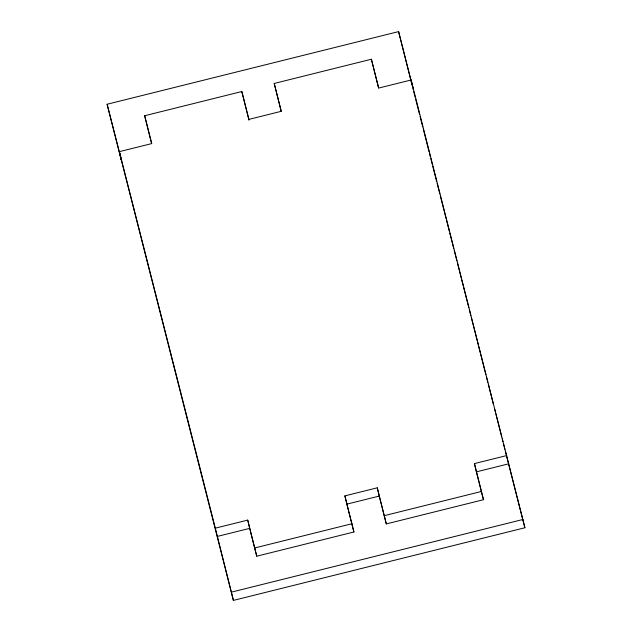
<?xml version="1.0" encoding="UTF-8"?>
<svg xmlns="http://www.w3.org/2000/svg" width="632" height="632" viewBox="0 0 632 632"><rect width="100%" height="100%" fill="white"/><g stroke="black" fill="none" stroke-linecap="round" stroke-linejoin="round"><path stroke-width="0.95" d="M281.114 111.216L274.217 83.456L371.379 59.234L378.726 88.061L411.116 79.987L524.892 527.752L233.398 600.4L107.108 104.248L398.602 31.6L412.807 87.319M151.561 143.504L144.665 115.743L241.827 91.529L248.929 119.369L281.311 111.295L274.217 83.456M107.108 104.248L121.305 159.928L119.377 151.656L151.759 143.583L144.665 115.743M233.398 600.4L215.346 528.162L247.736 520.096L256.758 556.207L353.92 531.994L344.898 495.875L377.288 487.809L386.31 523.92L483.472 499.707L474.45 463.588L506.84 455.522M217.274 536.442L249.664 528.368L247.736 520.096M353.92 531.994L346.826 504.154L379.216 496.081L377.288 487.809M483.472 499.707L476.378 471.867L508.768 463.793M254.83 547.936L351.992 523.723M384.382 515.649L481.544 491.435M231.47 592.121L522.964 519.48M411.993 84.838L398.602 31.6M412.483 86.75L413.209 89.618M413.699 91.529L415.161 97.273M415.651 99.184L419.553 114.495M420.035 116.406L422.721 126.929M423.211 128.841L429.057 151.799M429.547 153.71L430.281 156.586M430.771 158.498L432.233 164.233M432.715 166.153L436.617 181.455M437.107 183.367L439.793 193.89M440.275 195.802L444.178 211.112M444.667 213.023L446.129 218.767M446.619 220.679L449.297 231.201M449.787 233.113L453.689 248.416M454.179 250.335L456.857 260.858M457.347 262.77L461.249 278.072M461.739 279.984L463.201 285.727M463.683 287.639L468.81 307.729M469.292 309.641L470.761 315.384M471.243 317.296L477.097 340.253M477.587 342.165L478.313 345.04M478.803 346.952L480.265 352.688M480.755 354.607L485.874 374.689M486.363 376.609L487.825 382.344M488.315 384.256L493.434 404.346M494.651 409.133L495.385 412.001M495.875 413.913L501.721 436.87M502.211 438.79L502.946 441.657M503.435 443.569L504.897 449.312M505.379 451.224L524.892 527.752M378.529 87.966L371.379 59.234M379.216 496.081L386.31 523.92M248.961 120.222L241.827 91.529M249.664 528.368L256.758 556.207M119.377 151.656L215.346 528.162M411.116 79.987L412.83 87.342M474.45 463.588L476.378 471.867M344.898 495.875L346.826 504.154"/></g></svg>
